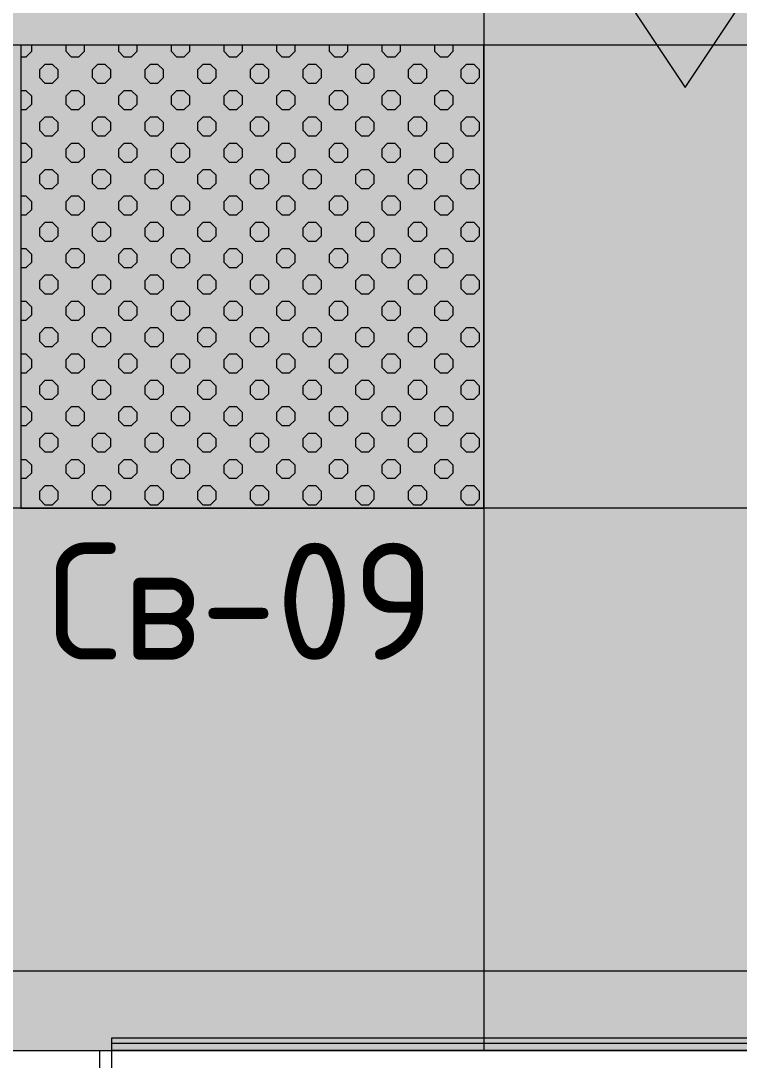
# Model space of a CAD drawing. Header units: millimetres. Extents: x -13069 to 207500, y -71366 to 56785.
# Drawn here: x 169572 to 170503, y 15050 to 16397 of the extents above; entities that cross this region are included whole.
import ezdxf

# ---------------------------------------------------------------- set-up
doc = ezdxf.new("R2010")
doc.units = ezdxf.units.MM
for name, color, linetype in [('PDF _Подложка без мебели', 7, 'Continuous'), ('PDF _Потолки - марка', 7, 'Continuous'), ('PDF _Текст', 7, 'Continuous')]:
    doc.layers.add(name, color=color, linetype=linetype)
doc.layers.add('PDF _Потолки', color=7, linetype='Continuous', lineweight=5, true_color=0x535353)
doc.layers.add('PDF _светильники', color=7, linetype='Continuous', true_color=0xffffff)
doc.styles.add('PDF GOST Common', font='GOST_Common.ttf')

msp = doc.modelspace()

# ---------------------------------------------------------------- linework, layer by layer
at = {"layer": 'PDF _Подложка без мебели', "lineweight": 18}
for points in [[(173988.224, 15609.243), (173992.619, 15071.841), (169689.921, 15071.841)], [(173985.722, 15071.841), (173985.624, 15078.741), (169689.921, 15078.741), (169689.921, 14912.841), (169859.922, 14912.841), (169859.922, 14052.841), (170025.822, 14052.841), (170025.822, 14897.842), (170009.922, 14897.842)], [(169689.921, 14912.841), (169674.925, 14912.841), (169674.925, 15062.841)], [(170009.922, 14052.841), (170009.922, 14896.942), (170009.922, 14912.841), (174041.722, 14912.841), (174041.722, 15062.841), (173992.723, 15062.841), (169689.921, 15062.841)]]:
    msp.add_lwpolyline(points, dxfattribs=at)
at = {"layer": 'PDF _Потолки', "color": 7, "lineweight": 13}
msp.add_lwpolyline([(168183.824, 18268.344), (168178.624, 15062.841), (173365.922, 15062.841), (173365.922, 18268.344)], close=True, dxfattribs=at)
for points in [[(170172.221, 18268.344), (170172.221, 15062.841)], [(173365.922, 16365.542), (168180.737, 16365.542)], [(173365.922, 15765.542), (168179.764, 15765.542)], [(173365.922, 15165.542), (168178.79, 15165.542)]]:
    msp.add_lwpolyline(points, dxfattribs=at)
at = {"layer": 'PDF _Потолки', "color": 254, "lineweight": 0, "true_color": 0xcae6ff, "transparency": 33554559}
msp.add_solid([(168183.824, 18268.344), (173365.922, 18268.344), (168178.624, 15062.841), (173365.922, 15062.841)], dxfattribs=at)
at = {"layer": 'PDF _Потолки - марка', "lineweight": 13}
msp.add_lwpolyline([(170833.219, 16910.943), (170033.219, 16910.943), (170433.219, 16310.943)], close=True, dxfattribs=at)
at = {"layer": 'PDF _Потолки - марка', "color": 7, "lineweight": 0, "true_color": 0xffffff, "transparency": 33554559}
msp.add_solid([(170833.219, 16910.943), (170033.219, 16910.943), (170433.219, 16310.943)], dxfattribs=at)
at = {"layer": 'PDF _светильники', "lineweight": 20}
for points in [[(169572.325, 16350.643), (169579.319, 16350.643), (169586.424, 16357.742), (169586.424, 16365.643)], [(169630.522, 16365.643), (169630.522, 16357.742), (169637.62, 16350.643), (169647.624, 16350.643), (169654.722, 16357.742), (169654.722, 16365.643)], [(169698.82, 16365.643), (169698.82, 16357.742), (169705.925, 16350.643), (169715.922, 16350.643), (169722.923, 16357.742), (169722.923, 16365.643)], [(169767.124, 16365.643), (169767.124, 16357.742), (169774.223, 16350.643), (169784.22, 16350.643), (169791.221, 16357.742), (169791.221, 16365.643)], [(169835.423, 16365.643), (169835.423, 16357.742), (169842.424, 16350.643), (169852.421, 16350.643), (169859.52, 16357.742), (169859.52, 16365.643)], [(169903.721, 16365.643), (169903.721, 16357.742), (169910.722, 16350.643), (169920.719, 16350.643), (169927.824, 16357.742), (169927.824, 16365.643)], [(169971.922, 16365.643), (169971.922, 16357.742), (169979.02, 16350.643), (169989.024, 16350.643), (169996.122, 16357.742), (169996.122, 16365.643)], [(170040.22, 16365.643), (170040.22, 16357.742), (170047.325, 16350.643), (170057.322, 16350.643), (170064.421, 16357.742), (170064.421, 16365.643)], [(170108.525, 16365.643), (170108.525, 16357.742), (170115.623, 16350.643), (170125.621, 16350.643), (170132.719, 16357.742), (170132.719, 16365.643)], [(169572.325, 16282.342), (169579.319, 16282.342), (169586.424, 16289.443), (169586.424, 16299.441), (169579.319, 16306.542), (169572.325, 16306.542)], [(169572.325, 16214.141), (169579.319, 16214.141), (169586.424, 16221.142), (169586.424, 16231.143), (169579.319, 16238.241), (169572.325, 16238.241)], [(169572.325, 16145.843), (169579.319, 16145.843), (169586.424, 16152.841), (169586.424, 16162.841), (169579.319, 16169.943), (169572.325, 16169.943)], [(169572.325, 16077.542), (169579.319, 16077.542), (169586.424, 16084.643), (169586.424, 16094.644), (169579.319, 16101.641), (169572.325, 16101.641)], [(169572.325, 16009.243), (169579.319, 16009.243), (169586.424, 16016.342), (169586.424, 16026.342), (169579.319, 16033.441), (169572.325, 16033.441)], [(169572.325, 15940.942), (169579.319, 15940.942), (169586.424, 15948.043), (169586.424, 15958.041), (169579.319, 15965.142), (169572.325, 15965.142)], [(169572.325, 15872.644), (169579.319, 15872.644), (169586.424, 15879.742), (169586.424, 15889.743), (169579.319, 15896.841), (169572.325, 15896.841)], [(169572.325, 15804.443), (169579.319, 15804.443), (169586.424, 15811.444), (169586.424, 15821.441), (169579.319, 15828.543), (169572.325, 15828.543)]]:
    msp.add_lwpolyline(points, dxfattribs=at)
at = {"layer": 'PDF _светильники', "color": 7, "lineweight": 13}
msp.add_lwpolyline([(169572.325, 15765.643), (170172.325, 15765.643), (170172.325, 16365.643), (169572.325, 16365.643)], close=True, dxfattribs=at)
at = {"layer": 'PDF _светильники', "lineweight": 20}
for points in [[(169620.524, 16333.642), (169613.523, 16340.643), (169603.52, 16340.643), (169596.421, 16333.642), (169596.421, 16323.641), (169603.52, 16316.543), (169613.523, 16316.543), (169620.524, 16323.641)], [(169688.822, 16333.642), (169681.724, 16340.643), (169671.72, 16340.643), (169664.72, 16333.642), (169664.72, 16323.641), (169671.72, 16316.543), (169681.724, 16316.543), (169688.822, 16323.641)], [(169757.121, 16333.642), (169750.022, 16340.643), (169740.025, 16340.643), (169732.92, 16333.642), (169732.92, 16323.641), (169740.025, 16316.543), (169750.022, 16316.543), (169757.121, 16323.641)], [(169825.419, 16333.642), (169818.321, 16340.643), (169808.323, 16340.643), (169801.225, 16333.642), (169801.225, 16323.641), (169808.323, 16316.543), (169818.321, 16316.543), (169825.419, 16323.641)], [(169893.724, 16333.642), (169886.619, 16340.643), (169876.622, 16340.643), (169869.523, 16333.642), (169869.523, 16323.641), (169876.622, 16316.543), (169886.619, 16316.543), (169893.724, 16323.641)], [(169961.924, 16333.642), (169954.924, 16340.643), (169944.92, 16340.643), (169937.822, 16333.642), (169937.822, 16323.641), (169944.92, 16316.543), (169954.924, 16316.543), (169961.924, 16323.641)], [(170030.223, 16333.642), (170023.222, 16340.643), (170013.224, 16340.643), (170006.12, 16333.642), (170006.12, 16323.641), (170013.224, 16316.543), (170023.222, 16316.543), (170030.223, 16323.641)], [(170098.521, 16333.642), (170091.423, 16340.643), (170081.419, 16340.643), (170074.424, 16333.642), (170074.424, 16323.641), (170081.419, 16316.543), (170091.423, 16316.543), (170098.521, 16323.641)], [(170166.819, 16333.642), (170159.721, 16340.643), (170149.723, 16340.643), (170142.723, 16333.642), (170142.723, 16323.641), (170149.723, 16316.543), (170159.721, 16316.543), (170166.819, 16323.641)], [(169654.722, 16299.441), (169647.624, 16306.542), (169637.62, 16306.542), (169630.522, 16299.441), (169630.522, 16289.443), (169637.62, 16282.342), (169647.624, 16282.342), (169654.722, 16289.443)], [(169722.923, 16299.441), (169715.922, 16306.542), (169705.925, 16306.542), (169698.82, 16299.441), (169698.82, 16289.443), (169705.925, 16282.342), (169715.922, 16282.342), (169722.923, 16289.443)], [(169791.221, 16299.441), (169784.22, 16306.542), (169774.223, 16306.542), (169767.124, 16299.441), (169767.124, 16289.443), (169774.223, 16282.342), (169784.22, 16282.342), (169791.221, 16289.443)], [(169859.52, 16299.441), (169852.421, 16306.542), (169842.424, 16306.542), (169835.423, 16299.441), (169835.423, 16289.443), (169842.424, 16282.342), (169852.421, 16282.342), (169859.52, 16289.443)], [(169927.824, 16299.441), (169920.719, 16306.542), (169910.722, 16306.542), (169903.721, 16299.441), (169903.721, 16289.443), (169910.722, 16282.342), (169920.719, 16282.342), (169927.824, 16289.443)], [(169996.122, 16299.441), (169989.024, 16306.542), (169979.02, 16306.542), (169971.922, 16299.441), (169971.922, 16289.443), (169979.02, 16282.342), (169989.024, 16282.342), (169996.122, 16289.443)], [(170064.421, 16299.441), (170057.322, 16306.542), (170047.325, 16306.542), (170040.22, 16299.441), (170040.22, 16289.443), (170047.325, 16282.342), (170057.322, 16282.342), (170064.421, 16289.443)], [(170132.719, 16299.441), (170125.621, 16306.542), (170115.623, 16306.542), (170108.525, 16299.441), (170108.525, 16289.443), (170115.623, 16282.342), (170125.621, 16282.342), (170132.719, 16289.443)], [(169620.524, 16265.341), (169613.523, 16272.341), (169603.52, 16272.341), (169596.421, 16265.341), (169596.421, 16255.343), (169603.52, 16248.242), (169613.523, 16248.242), (169620.524, 16255.343)], [(169688.822, 16265.341), (169681.724, 16272.341), (169671.72, 16272.341), (169664.72, 16265.341), (169664.72, 16255.343), (169671.72, 16248.242), (169681.724, 16248.242), (169688.822, 16255.343)], [(169757.121, 16265.341), (169750.022, 16272.341), (169740.025, 16272.341), (169732.92, 16265.341), (169732.92, 16255.343), (169740.025, 16248.242), (169750.022, 16248.242), (169757.121, 16255.343)], [(169825.419, 16265.341), (169818.321, 16272.341), (169808.323, 16272.341), (169801.225, 16265.341), (169801.225, 16255.343), (169808.323, 16248.242), (169818.321, 16248.242), (169825.419, 16255.343)], [(169893.724, 16265.341), (169886.619, 16272.341), (169876.622, 16272.341), (169869.523, 16265.341), (169869.523, 16255.343), (169876.622, 16248.242), (169886.619, 16248.242), (169893.724, 16255.343)], [(169961.924, 16265.341), (169954.924, 16272.341), (169944.92, 16272.341), (169937.822, 16265.341), (169937.822, 16255.343), (169944.92, 16248.242), (169954.924, 16248.242), (169961.924, 16255.343)], [(170030.223, 16265.341), (170023.222, 16272.341), (170013.224, 16272.341), (170006.12, 16265.341), (170006.12, 16255.343), (170013.224, 16248.242), (170023.222, 16248.242), (170030.223, 16255.343)], [(170098.521, 16265.341), (170091.423, 16272.341), (170081.419, 16272.341), (170074.424, 16265.341), (170074.424, 16255.343), (170081.419, 16248.242), (170091.423, 16248.242), (170098.521, 16255.343)], [(170166.819, 16265.341), (170159.721, 16272.341), (170149.723, 16272.341), (170142.723, 16265.341), (170142.723, 16255.343), (170149.723, 16248.242), (170159.721, 16248.242), (170166.819, 16255.343)], [(169654.722, 16231.143), (169647.624, 16238.241), (169637.62, 16238.241), (169630.522, 16231.143), (169630.522, 16221.142), (169637.62, 16214.141), (169647.624, 16214.141), (169654.722, 16221.142)], [(169722.923, 16231.143), (169715.922, 16238.241), (169705.925, 16238.241), (169698.82, 16231.143), (169698.82, 16221.142), (169705.925, 16214.141), (169715.922, 16214.141), (169722.923, 16221.142)], [(169791.221, 16231.143), (169784.22, 16238.241), (169774.223, 16238.241), (169767.124, 16231.143), (169767.124, 16221.142), (169774.223, 16214.141), (169784.22, 16214.141), (169791.221, 16221.142)], [(169859.52, 16231.143), (169852.421, 16238.241), (169842.424, 16238.241), (169835.423, 16231.143), (169835.423, 16221.142), (169842.424, 16214.141), (169852.421, 16214.141), (169859.52, 16221.142)], [(169927.824, 16231.143), (169920.719, 16238.241), (169910.722, 16238.241), (169903.721, 16231.143), (169903.721, 16221.142), (169910.722, 16214.141), (169920.719, 16214.141), (169927.824, 16221.142)], [(169996.122, 16231.143), (169989.024, 16238.241), (169979.02, 16238.241), (169971.922, 16231.143), (169971.922, 16221.142), (169979.02, 16214.141), (169989.024, 16214.141), (169996.122, 16221.142)], [(170064.421, 16231.143), (170057.322, 16238.241), (170047.325, 16238.241), (170040.22, 16231.143), (170040.22, 16221.142), (170047.325, 16214.141), (170057.322, 16214.141), (170064.421, 16221.142)], [(170132.719, 16231.143), (170125.621, 16238.241), (170115.623, 16238.241), (170108.525, 16231.143), (170108.525, 16221.142), (170115.623, 16214.141), (170125.621, 16214.141), (170132.719, 16221.142)], [(169620.524, 16197.042), (169613.523, 16204.141), (169603.52, 16204.141), (169596.421, 16197.042), (169596.421, 16187.042), (169603.52, 16179.943), (169613.523, 16179.943), (169620.524, 16187.042)], [(169688.822, 16197.042), (169681.724, 16204.141), (169671.72, 16204.141), (169664.72, 16197.042), (169664.72, 16187.042), (169671.72, 16179.943), (169681.724, 16179.943), (169688.822, 16187.042)], [(169757.121, 16197.042), (169750.022, 16204.141), (169740.025, 16204.141), (169732.92, 16197.042), (169732.92, 16187.042), (169740.025, 16179.943), (169750.022, 16179.943), (169757.121, 16187.042)], [(169825.419, 16197.042), (169818.321, 16204.141), (169808.323, 16204.141), (169801.225, 16197.042), (169801.225, 16187.042), (169808.323, 16179.943), (169818.321, 16179.943), (169825.419, 16187.042)], [(169893.724, 16197.042), (169886.619, 16204.141), (169876.622, 16204.141), (169869.523, 16197.042), (169869.523, 16187.042), (169876.622, 16179.943), (169886.619, 16179.943), (169893.724, 16187.042)], [(169961.924, 16197.042), (169954.924, 16204.141), (169944.92, 16204.141), (169937.822, 16197.042), (169937.822, 16187.042), (169944.92, 16179.943), (169954.924, 16179.943), (169961.924, 16187.042)], [(170030.223, 16197.042), (170023.222, 16204.141), (170013.224, 16204.141), (170006.12, 16197.042), (170006.12, 16187.042), (170013.224, 16179.943), (170023.222, 16179.943), (170030.223, 16187.042)], [(170098.521, 16197.042), (170091.423, 16204.141), (170081.419, 16204.141), (170074.424, 16197.042), (170074.424, 16187.042), (170081.419, 16179.943), (170091.423, 16179.943), (170098.521, 16187.042)], [(170166.819, 16197.042), (170159.721, 16204.141), (170149.723, 16204.141), (170142.723, 16197.042), (170142.723, 16187.042), (170149.723, 16179.943), (170159.721, 16179.943), (170166.819, 16187.042)], [(169654.722, 16162.841), (169647.624, 16169.943), (169637.62, 16169.943), (169630.522, 16162.841), (169630.522, 16152.841), (169637.62, 16145.843), (169647.624, 16145.843), (169654.722, 16152.841)], [(169722.923, 16162.841), (169715.922, 16169.943), (169705.925, 16169.943), (169698.82, 16162.841), (169698.82, 16152.841), (169705.925, 16145.843), (169715.922, 16145.843), (169722.923, 16152.841)], [(169791.221, 16162.841), (169784.22, 16169.943), (169774.223, 16169.943), (169767.124, 16162.841), (169767.124, 16152.841), (169774.223, 16145.843), (169784.22, 16145.843), (169791.221, 16152.841)], [(169859.52, 16162.841), (169852.421, 16169.943), (169842.424, 16169.943), (169835.423, 16162.841), (169835.423, 16152.841), (169842.424, 16145.843), (169852.421, 16145.843), (169859.52, 16152.841)], [(169927.824, 16162.841), (169920.719, 16169.943), (169910.722, 16169.943), (169903.721, 16162.841), (169903.721, 16152.841), (169910.722, 16145.843), (169920.719, 16145.843), (169927.824, 16152.841)], [(169996.122, 16162.841), (169989.024, 16169.943), (169979.02, 16169.943), (169971.922, 16162.841), (169971.922, 16152.841), (169979.02, 16145.843), (169989.024, 16145.843), (169996.122, 16152.841)], [(170064.421, 16162.841), (170057.322, 16169.943), (170047.325, 16169.943), (170040.22, 16162.841), (170040.22, 16152.841), (170047.325, 16145.843), (170057.322, 16145.843), (170064.421, 16152.841)], [(170132.719, 16162.841), (170125.621, 16169.943), (170115.623, 16169.943), (170108.525, 16162.841), (170108.525, 16152.841), (170115.623, 16145.843), (170125.621, 16145.843), (170132.719, 16152.841)], [(169620.524, 16128.741), (169613.523, 16135.842), (169603.52, 16135.842), (169596.421, 16128.741), (169596.421, 16118.743), (169603.52, 16111.642), (169613.523, 16111.642), (169620.524, 16118.743)], [(169688.822, 16128.741), (169681.724, 16135.842), (169671.72, 16135.842), (169664.72, 16128.741), (169664.72, 16118.743), (169671.72, 16111.642), (169681.724, 16111.642), (169688.822, 16118.743)], [(169757.121, 16128.741), (169750.022, 16135.842), (169740.025, 16135.842), (169732.92, 16128.741), (169732.92, 16118.743), (169740.025, 16111.642), (169750.022, 16111.642), (169757.121, 16118.743)], [(169825.419, 16128.741), (169818.321, 16135.842), (169808.323, 16135.842), (169801.225, 16128.741), (169801.225, 16118.743), (169808.323, 16111.642), (169818.321, 16111.642), (169825.419, 16118.743)], [(169893.724, 16128.741), (169886.619, 16135.842), (169876.622, 16135.842), (169869.523, 16128.741), (169869.523, 16118.743), (169876.622, 16111.642), (169886.619, 16111.642), (169893.724, 16118.743)], [(169961.924, 16128.741), (169954.924, 16135.842), (169944.92, 16135.842), (169937.822, 16128.741), (169937.822, 16118.743), (169944.92, 16111.642), (169954.924, 16111.642), (169961.924, 16118.743)], [(170030.223, 16128.741), (170023.222, 16135.842), (170013.224, 16135.842), (170006.12, 16128.741), (170006.12, 16118.743), (170013.224, 16111.642), (170023.222, 16111.642), (170030.223, 16118.743)], [(170098.521, 16128.741), (170091.423, 16135.842), (170081.419, 16135.842), (170074.424, 16128.741), (170074.424, 16118.743), (170081.419, 16111.642), (170091.423, 16111.642), (170098.521, 16118.743)], [(170166.819, 16128.741), (170159.721, 16135.842), (170149.723, 16135.842), (170142.723, 16128.741), (170142.723, 16118.743), (170149.723, 16111.642), (170159.721, 16111.642), (170166.819, 16118.743)], [(169654.722, 16094.644), (169647.624, 16101.641), (169637.62, 16101.641), (169630.522, 16094.644), (169630.522, 16084.643), (169637.62, 16077.542), (169647.624, 16077.542), (169654.722, 16084.643)], [(169722.923, 16094.644), (169715.922, 16101.641), (169705.925, 16101.641), (169698.82, 16094.644), (169698.82, 16084.643), (169705.925, 16077.542), (169715.922, 16077.542), (169722.923, 16084.643)], [(169791.221, 16094.644), (169784.22, 16101.641), (169774.223, 16101.641), (169767.124, 16094.644), (169767.124, 16084.643), (169774.223, 16077.542), (169784.22, 16077.542), (169791.221, 16084.643)], [(169859.52, 16094.644), (169852.421, 16101.641), (169842.424, 16101.641), (169835.423, 16094.644), (169835.423, 16084.643), (169842.424, 16077.542), (169852.421, 16077.542), (169859.52, 16084.643)], [(169927.824, 16094.644), (169920.719, 16101.641), (169910.722, 16101.641), (169903.721, 16094.644), (169903.721, 16084.643), (169910.722, 16077.542), (169920.719, 16077.542), (169927.824, 16084.643)], [(169996.122, 16094.644), (169989.024, 16101.641), (169979.02, 16101.641), (169971.922, 16094.644), (169971.922, 16084.643), (169979.02, 16077.542), (169989.024, 16077.542), (169996.122, 16084.643)], [(170064.421, 16094.644), (170057.322, 16101.641), (170047.325, 16101.641), (170040.22, 16094.644), (170040.22, 16084.643), (170047.325, 16077.542), (170057.322, 16077.542), (170064.421, 16084.643)], [(170132.719, 16094.644), (170125.621, 16101.641), (170115.623, 16101.641), (170108.525, 16094.644), (170108.525, 16084.643), (170115.623, 16077.542), (170125.621, 16077.542), (170132.719, 16084.643)], [(169620.524, 16060.443), (169613.523, 16067.541), (169603.52, 16067.541), (169596.421, 16060.443), (169596.421, 16050.442), (169603.52, 16043.441), (169613.523, 16043.441), (169620.524, 16050.442)], [(169688.822, 16060.443), (169681.724, 16067.541), (169671.72, 16067.541), (169664.72, 16060.443), (169664.72, 16050.442), (169671.72, 16043.441), (169681.724, 16043.441), (169688.822, 16050.442)], [(169757.121, 16060.443), (169750.022, 16067.541), (169740.025, 16067.541), (169732.92, 16060.443), (169732.92, 16050.442), (169740.025, 16043.441), (169750.022, 16043.441), (169757.121, 16050.442)], [(169825.419, 16060.443), (169818.321, 16067.541), (169808.323, 16067.541), (169801.225, 16060.443), (169801.225, 16050.442), (169808.323, 16043.441), (169818.321, 16043.441), (169825.419, 16050.442)], [(169893.724, 16060.443), (169886.619, 16067.541), (169876.622, 16067.541), (169869.523, 16060.443), (169869.523, 16050.442), (169876.622, 16043.441), (169886.619, 16043.441), (169893.724, 16050.442)], [(169961.924, 16060.443), (169954.924, 16067.541), (169944.92, 16067.541), (169937.822, 16060.443), (169937.822, 16050.442), (169944.92, 16043.441), (169954.924, 16043.441), (169961.924, 16050.442)], [(170030.223, 16060.443), (170023.222, 16067.541), (170013.224, 16067.541), (170006.12, 16060.443), (170006.12, 16050.442), (170013.224, 16043.441), (170023.222, 16043.441), (170030.223, 16050.442)], [(170098.521, 16060.443), (170091.423, 16067.541), (170081.419, 16067.541), (170074.424, 16060.443), (170074.424, 16050.442), (170081.419, 16043.441), (170091.423, 16043.441), (170098.521, 16050.442)], [(170166.819, 16060.443), (170159.721, 16067.541), (170149.723, 16067.541), (170142.723, 16060.443), (170142.723, 16050.442), (170149.723, 16043.441), (170159.721, 16043.441), (170166.819, 16050.442)], [(169654.722, 16026.342), (169647.624, 16033.441), (169637.62, 16033.441), (169630.522, 16026.342), (169630.522, 16016.342), (169637.62, 16009.243), (169647.624, 16009.243), (169654.722, 16016.342)], [(169722.923, 16026.342), (169715.922, 16033.441), (169705.925, 16033.441), (169698.82, 16026.342), (169698.82, 16016.342), (169705.925, 16009.243), (169715.922, 16009.243), (169722.923, 16016.342)], [(169791.221, 16026.342), (169784.22, 16033.441), (169774.223, 16033.441), (169767.124, 16026.342), (169767.124, 16016.342), (169774.223, 16009.243), (169784.22, 16009.243), (169791.221, 16016.342)], [(169859.52, 16026.342), (169852.421, 16033.441), (169842.424, 16033.441), (169835.423, 16026.342), (169835.423, 16016.342), (169842.424, 16009.243), (169852.421, 16009.243), (169859.52, 16016.342)], [(169927.824, 16026.342), (169920.719, 16033.441), (169910.722, 16033.441), (169903.721, 16026.342), (169903.721, 16016.342), (169910.722, 16009.243), (169920.719, 16009.243), (169927.824, 16016.342)], [(169996.122, 16026.342), (169989.024, 16033.441), (169979.02, 16033.441), (169971.922, 16026.342), (169971.922, 16016.342), (169979.02, 16009.243), (169989.024, 16009.243), (169996.122, 16016.342)], [(170064.421, 16026.342), (170057.322, 16033.441), (170047.325, 16033.441), (170040.22, 16026.342), (170040.22, 16016.342), (170047.325, 16009.243), (170057.322, 16009.243), (170064.421, 16016.342)], [(170132.719, 16026.342), (170125.621, 16033.441), (170115.623, 16033.441), (170108.525, 16026.342), (170108.525, 16016.342), (170115.623, 16009.243), (170125.621, 16009.243), (170132.719, 16016.342)], [(169620.524, 15992.141), (169613.523, 15999.243), (169603.52, 15999.243), (169596.421, 15992.141), (169596.421, 15982.144), (169603.52, 15975.143), (169613.523, 15975.143), (169620.524, 15982.144)], [(169688.822, 15992.141), (169681.724, 15999.243), (169671.72, 15999.243), (169664.72, 15992.141), (169664.72, 15982.144), (169671.72, 15975.143), (169681.724, 15975.143), (169688.822, 15982.144)], [(169757.121, 15992.141), (169750.022, 15999.243), (169740.025, 15999.243), (169732.92, 15992.141), (169732.92, 15982.144), (169740.025, 15975.143), (169750.022, 15975.143), (169757.121, 15982.144)], [(169825.419, 15992.141), (169818.321, 15999.243), (169808.323, 15999.243), (169801.225, 15992.141), (169801.225, 15982.144), (169808.323, 15975.143), (169818.321, 15975.143), (169825.419, 15982.144)], [(169893.724, 15992.141), (169886.619, 15999.243), (169876.622, 15999.243), (169869.523, 15992.141), (169869.523, 15982.144), (169876.622, 15975.143), (169886.619, 15975.143), (169893.724, 15982.144)], [(169961.924, 15992.141), (169954.924, 15999.243), (169944.92, 15999.243), (169937.822, 15992.141), (169937.822, 15982.144), (169944.92, 15975.143), (169954.924, 15975.143), (169961.924, 15982.144)], [(170030.223, 15992.141), (170023.222, 15999.243), (170013.224, 15999.243), (170006.12, 15992.141), (170006.12, 15982.144), (170013.224, 15975.143), (170023.222, 15975.143), (170030.223, 15982.144)], [(170098.521, 15992.141), (170091.423, 15999.243), (170081.419, 15999.243), (170074.424, 15992.141), (170074.424, 15982.144), (170081.419, 15975.143), (170091.423, 15975.143), (170098.521, 15982.144)], [(170166.819, 15992.141), (170159.721, 15999.243), (170149.723, 15999.243), (170142.723, 15992.141), (170142.723, 15982.144), (170149.723, 15975.143), (170159.721, 15975.143), (170166.819, 15982.144)], [(169654.722, 15958.041), (169647.624, 15965.142), (169637.62, 15965.142), (169630.522, 15958.041), (169630.522, 15948.043), (169637.62, 15940.942), (169647.624, 15940.942), (169654.722, 15948.043)], [(169722.923, 15958.041), (169715.922, 15965.142), (169705.925, 15965.142), (169698.82, 15958.041), (169698.82, 15948.043), (169705.925, 15940.942), (169715.922, 15940.942), (169722.923, 15948.043)], [(169791.221, 15958.041), (169784.22, 15965.142), (169774.223, 15965.142), (169767.124, 15958.041), (169767.124, 15948.043), (169774.223, 15940.942), (169784.22, 15940.942), (169791.221, 15948.043)], [(169859.52, 15958.041), (169852.421, 15965.142), (169842.424, 15965.142), (169835.423, 15958.041), (169835.423, 15948.043), (169842.424, 15940.942), (169852.421, 15940.942), (169859.52, 15948.043)], [(169927.824, 15958.041), (169920.719, 15965.142), (169910.722, 15965.142), (169903.721, 15958.041), (169903.721, 15948.043), (169910.722, 15940.942), (169920.719, 15940.942), (169927.824, 15948.043)], [(169996.122, 15958.041), (169989.024, 15965.142), (169979.02, 15965.142), (169971.922, 15958.041), (169971.922, 15948.043), (169979.02, 15940.942), (169989.024, 15940.942), (169996.122, 15948.043)], [(170064.421, 15958.041), (170057.322, 15965.142), (170047.325, 15965.142), (170040.22, 15958.041), (170040.22, 15948.043), (170047.325, 15940.942), (170057.322, 15940.942), (170064.421, 15948.043)], [(170132.719, 15958.041), (170125.621, 15965.142), (170115.623, 15965.142), (170108.525, 15958.041), (170108.525, 15948.043), (170115.623, 15940.942), (170125.621, 15940.942), (170132.719, 15948.043)], [(169620.524, 15923.944), (169613.523, 15930.941), (169603.52, 15930.941), (169596.421, 15923.944), (169596.421, 15913.943), (169603.52, 15906.842), (169613.523, 15906.842), (169620.524, 15913.943)], [(169688.822, 15923.944), (169681.724, 15930.941), (169671.72, 15930.941), (169664.72, 15923.944), (169664.72, 15913.943), (169671.72, 15906.842), (169681.724, 15906.842), (169688.822, 15913.943)], [(169757.121, 15923.944), (169750.022, 15930.941), (169740.025, 15930.941), (169732.92, 15923.944), (169732.92, 15913.943), (169740.025, 15906.842), (169750.022, 15906.842), (169757.121, 15913.943)], [(169825.419, 15923.944), (169818.321, 15930.941), (169808.323, 15930.941), (169801.225, 15923.944), (169801.225, 15913.943), (169808.323, 15906.842), (169818.321, 15906.842), (169825.419, 15913.943)], [(169893.724, 15923.944), (169886.619, 15930.941), (169876.622, 15930.941), (169869.523, 15923.944), (169869.523, 15913.943), (169876.622, 15906.842), (169886.619, 15906.842), (169893.724, 15913.943)], [(169961.924, 15923.944), (169954.924, 15930.941), (169944.92, 15930.941), (169937.822, 15923.944), (169937.822, 15913.943), (169944.92, 15906.842), (169954.924, 15906.842), (169961.924, 15913.943)], [(170030.223, 15923.944), (170023.222, 15930.941), (170013.224, 15930.941), (170006.12, 15923.944), (170006.12, 15913.943), (170013.224, 15906.842), (170023.222, 15906.842), (170030.223, 15913.943)], [(170098.521, 15923.944), (170091.423, 15930.941), (170081.419, 15930.941), (170074.424, 15923.944), (170074.424, 15913.943), (170081.419, 15906.842), (170091.423, 15906.842), (170098.521, 15913.943)], [(170166.819, 15923.944), (170159.721, 15930.941), (170149.723, 15930.941), (170142.723, 15923.944), (170142.723, 15913.943), (170149.723, 15906.842), (170159.721, 15906.842), (170166.819, 15913.943)], [(169654.722, 15889.743), (169647.624, 15896.841), (169637.62, 15896.841), (169630.522, 15889.743), (169630.522, 15879.742), (169637.62, 15872.644), (169647.624, 15872.644), (169654.722, 15879.742)], [(169722.923, 15889.743), (169715.922, 15896.841), (169705.925, 15896.841), (169698.82, 15889.743), (169698.82, 15879.742), (169705.925, 15872.644), (169715.922, 15872.644), (169722.923, 15879.742)], [(169791.221, 15889.743), (169784.22, 15896.841), (169774.223, 15896.841), (169767.124, 15889.743), (169767.124, 15879.742), (169774.223, 15872.644), (169784.22, 15872.644), (169791.221, 15879.742)], [(169859.52, 15889.743), (169852.421, 15896.841), (169842.424, 15896.841), (169835.423, 15889.743), (169835.423, 15879.742), (169842.424, 15872.644), (169852.421, 15872.644), (169859.52, 15879.742)], [(169927.824, 15889.743), (169920.719, 15896.841), (169910.722, 15896.841), (169903.721, 15889.743), (169903.721, 15879.742), (169910.722, 15872.644), (169920.719, 15872.644), (169927.824, 15879.742)], [(169996.122, 15889.743), (169989.024, 15896.841), (169979.02, 15896.841), (169971.922, 15889.743), (169971.922, 15879.742), (169979.02, 15872.644), (169989.024, 15872.644), (169996.122, 15879.742)], [(170064.421, 15889.743), (170057.322, 15896.841), (170047.325, 15896.841), (170040.22, 15889.743), (170040.22, 15879.742), (170047.325, 15872.644), (170057.322, 15872.644), (170064.421, 15879.742)], [(170132.719, 15889.743), (170125.621, 15896.841), (170115.623, 15896.841), (170108.525, 15889.743), (170108.525, 15879.742), (170115.623, 15872.644), (170125.621, 15872.644), (170132.719, 15879.742)], [(169620.524, 15855.642), (169613.523, 15862.643), (169603.52, 15862.643), (169596.421, 15855.642), (169596.421, 15845.642), (169603.52, 15838.543), (169613.523, 15838.543), (169620.524, 15845.642)], [(169688.822, 15855.642), (169681.724, 15862.643), (169671.72, 15862.643), (169664.72, 15855.642), (169664.72, 15845.642), (169671.72, 15838.543), (169681.724, 15838.543), (169688.822, 15845.642)], [(169757.121, 15855.642), (169750.022, 15862.643), (169740.025, 15862.643), (169732.92, 15855.642), (169732.92, 15845.642), (169740.025, 15838.543), (169750.022, 15838.543), (169757.121, 15845.642)], [(169825.419, 15855.642), (169818.321, 15862.643), (169808.323, 15862.643), (169801.225, 15855.642), (169801.225, 15845.642), (169808.323, 15838.543), (169818.321, 15838.543), (169825.419, 15845.642)], [(169893.724, 15855.642), (169886.619, 15862.643), (169876.622, 15862.643), (169869.523, 15855.642), (169869.523, 15845.642), (169876.622, 15838.543), (169886.619, 15838.543), (169893.724, 15845.642)], [(169961.924, 15855.642), (169954.924, 15862.643), (169944.92, 15862.643), (169937.822, 15855.642), (169937.822, 15845.642), (169944.92, 15838.543), (169954.924, 15838.543), (169961.924, 15845.642)], [(170030.223, 15855.642), (170023.222, 15862.643), (170013.224, 15862.643), (170006.12, 15855.642), (170006.12, 15845.642), (170013.224, 15838.543), (170023.222, 15838.543), (170030.223, 15845.642)], [(170098.521, 15855.642), (170091.423, 15862.643), (170081.419, 15862.643), (170074.424, 15855.642), (170074.424, 15845.642), (170081.419, 15838.543), (170091.423, 15838.543), (170098.521, 15845.642)], [(170166.819, 15855.642), (170159.721, 15862.643), (170149.723, 15862.643), (170142.723, 15855.642), (170142.723, 15845.642), (170149.723, 15838.543), (170159.721, 15838.543), (170166.819, 15845.642)], [(169654.722, 15821.441), (169647.624, 15828.543), (169637.62, 15828.543), (169630.522, 15821.441), (169630.522, 15811.444), (169637.62, 15804.443), (169647.624, 15804.443), (169654.722, 15811.444)], [(169722.923, 15821.441), (169715.922, 15828.543), (169705.925, 15828.543), (169698.82, 15821.441), (169698.82, 15811.444), (169705.925, 15804.443), (169715.922, 15804.443), (169722.923, 15811.444)], [(169791.221, 15821.441), (169784.22, 15828.543), (169774.223, 15828.543), (169767.124, 15821.441), (169767.124, 15811.444), (169774.223, 15804.443), (169784.22, 15804.443), (169791.221, 15811.444)], [(169859.52, 15821.441), (169852.421, 15828.543), (169842.424, 15828.543), (169835.423, 15821.441), (169835.423, 15811.444), (169842.424, 15804.443), (169852.421, 15804.443), (169859.52, 15811.444)], [(169927.824, 15821.441), (169920.719, 15828.543), (169910.722, 15828.543), (169903.721, 15821.441), (169903.721, 15811.444), (169910.722, 15804.443), (169920.719, 15804.443), (169927.824, 15811.444)], [(169996.122, 15821.441), (169989.024, 15828.543), (169979.02, 15828.543), (169971.922, 15821.441), (169971.922, 15811.444), (169979.02, 15804.443), (169989.024, 15804.443), (169996.122, 15811.444)], [(170064.421, 15821.441), (170057.322, 15828.543), (170047.325, 15828.543), (170040.22, 15821.441), (170040.22, 15811.444), (170047.325, 15804.443), (170057.322, 15804.443), (170064.421, 15811.444)], [(170132.719, 15821.441), (170125.621, 15828.543), (170115.623, 15828.543), (170108.525, 15821.441), (170108.525, 15811.444), (170115.623, 15804.443), (170125.621, 15804.443), (170132.719, 15811.444)], [(169620.524, 15787.341), (169613.523, 15794.442), (169603.52, 15794.442), (169596.421, 15787.341), (169596.421, 15777.343), (169603.52, 15770.242), (169613.523, 15770.242), (169620.524, 15777.343)], [(169688.822, 15787.341), (169681.724, 15794.442), (169671.72, 15794.442), (169664.72, 15787.341), (169664.72, 15777.343), (169671.72, 15770.242), (169681.724, 15770.242), (169688.822, 15777.343)], [(169757.121, 15787.341), (169750.022, 15794.442), (169740.025, 15794.442), (169732.92, 15787.341), (169732.92, 15777.343), (169740.025, 15770.242), (169750.022, 15770.242), (169757.121, 15777.343)], [(169825.419, 15787.341), (169818.321, 15794.442), (169808.323, 15794.442), (169801.225, 15787.341), (169801.225, 15777.343), (169808.323, 15770.242), (169818.321, 15770.242), (169825.419, 15777.343)], [(169893.724, 15787.341), (169886.619, 15794.442), (169876.622, 15794.442), (169869.523, 15787.341), (169869.523, 15777.343), (169876.622, 15770.242), (169886.619, 15770.242), (169893.724, 15777.343)], [(169961.924, 15787.341), (169954.924, 15794.442), (169944.92, 15794.442), (169937.822, 15787.341), (169937.822, 15777.343), (169944.92, 15770.242), (169954.924, 15770.242), (169961.924, 15777.343)], [(170030.223, 15787.341), (170023.222, 15794.442), (170013.224, 15794.442), (170006.12, 15787.341), (170006.12, 15777.343), (170013.224, 15770.242), (170023.222, 15770.242), (170030.223, 15777.343)], [(170098.521, 15787.341), (170091.423, 15794.442), (170081.419, 15794.442), (170074.424, 15787.341), (170074.424, 15777.343), (170081.419, 15770.242), (170091.423, 15770.242), (170098.521, 15777.343)], [(170166.819, 15787.341), (170159.721, 15794.442), (170149.723, 15794.442), (170142.723, 15787.341), (170142.723, 15777.343), (170149.723, 15770.242), (170159.721, 15770.242), (170166.819, 15777.343)]]:
    msp.add_lwpolyline(points, close=True, dxfattribs=at)
at = {"layer": 'PDF _светильники', "color": 53, "lineweight": 0, "true_color": 0xf7e046, "transparency": 33554559}
msp.add_solid([(169572.325, 15765.643), (170172.325, 15765.643), (169572.325, 16365.643), (170172.325, 16365.643)], dxfattribs=at)

# ---------------------------------------------------------------- texts
at = {"layer": 'PDF _Текст', "insert": (169607.083, 15645.086), "char_height": 151.5063, "attachment_point": 4, "style": 'PDF GOST Common'}
msp.add_mtext('Св-09', dxfattribs=at)

doc.saveas('drawing.dxf')
